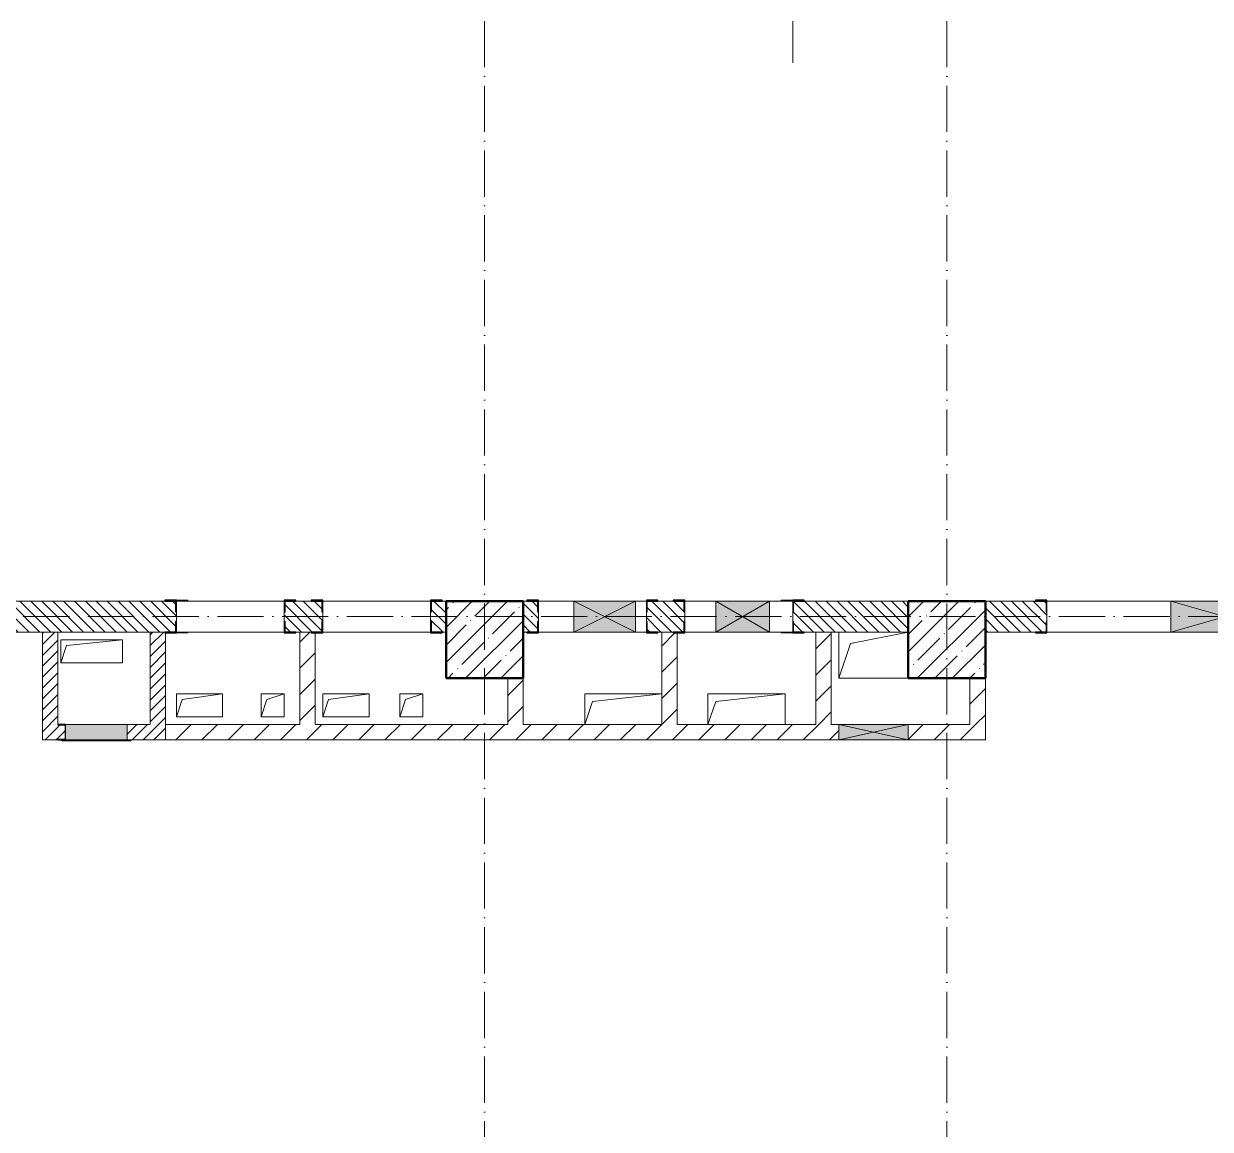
# Model space of a CAD drawing. Header units: millimetres. Extents: x -12989 to 629078, y -109036 to 555275.
# Drawn here: x 547469 to 555170, y -30762 to -23586 of the extents above; entities that cross this region are included whole.
import ezdxf

# ---------------------------------------------------------------- set-up
doc = ezdxf.new("R2010")
doc.units = ezdxf.units.MM
doc.linetypes.add('50_200_ШТРИХ_1Т_ш5_п1_п1_', pattern=[700, 500, -100, 0, -100])
for name, color, linetype, lineweight in [('A-DETL-GENF-OTLN', 7, 'Continuous', 9), ('A-FLOR-____-OTLN', 7, 'Continuous', 9), ('A-GENM-____-MCUT', 7, 'Continuous', 25), ('A-GENM-____-OTLN', 7, 'Continuous', 9), ('A-GENM-____-OTLN-1', 7, 'Continuous', 25), ('A-GLAZ-____-OTLN', 7, 'Continuous', 9), ('A-WALL-____-MCUT', 7, 'Continuous', 13), ('A-WALL-____-PATT-1', 7, 'Continuous', 9), ('A-WALL-FNSH-MCUT-1', 7, 'Continuous', 9), ('I-WALL-____-OTLN', 7, 'Continuous', 9), ('S-COLS-____-MCUT', 7, 'Continuous', 50), ('S-COLS-____-OTLN', 7, 'Continuous', 9), ('S-GRID-____-OTLN-1', 7, '50_200_ШТРИХ_1Т_ш5_п1_п1_', 9)]:
    doc.layers.add(name, color=color, linetype=linetype, lineweight=lineweight)
doc.layers.add('A-GLAZ-____-OTLN-1', color=7, linetype='Continuous', lineweight=9, true_color=0xc0c0c0)
pattern_1 = [(45, (523510.01, -90515.61), (-84.85281, 84.85281), [])]
pattern_2 = [(45, (523510.01, -90515.614), (-35.35534, 35.35534), [])]
pattern_3 = [(135, (523510.01, -90515.614), (-35.35534, -35.35534), [])]

# ---------------------------------------------------------------- blocks, each defined once
blk = doc.blocks.new('BSC_Колонна _Прямоугольная - 500х500-V13-АР1_План отверстий 3 этажа в осях 1-64_Ю-ЯЯ')
at = {"layer": 'S-COLS-____-OTLN'}
h = blk.add_hatch(dxfattribs=at)
h.set_pattern_fill('FP_20', color=256, style=0, pattern_type=2)
h.set_pattern_definition([(45, (-26950, -62931.04), (-114.04925, 114.04925), []), (45, (-26835.95, -62931.04), (-114.04925, 114.04925), [201.613, -40.323, 3.353, -36.97])])
h.paths.add_polyline_path([(-250, -250), (250, -250), (250, 250), (-250, 250)], flags=0)
at = {"layer": 'S-COLS-____-MCUT'}
for p, q in [((250, 250), (-250, 250)), ((-250, 250), (-250, -250)), ((250, -250), (250, 250)), ((-250, -250), (250, -250))]:
    blk.add_line(p, q, dxfattribs=at)
blk = doc.blocks.new('BSC_Колонна _Прямоугольная - 500х500-V49-АР1_План отверстий 3 этажа в осях 1-64_Ю-ЯЯ')
at = {"layer": 'S-COLS-____-OTLN'}
h = blk.add_hatch(dxfattribs=at)
h.set_pattern_fill('FP_57', color=256, style=0, pattern_type=2)
h.set_pattern_definition([(45, (-29950, -62931.04), (-114.04925, 114.04925), []), (45, (-29835.95, -62931.04), (-114.04925, 114.04925), [201.613, -40.323, 3.353, -36.97])])
h.paths.add_polyline_path([(-250, -250), (250, -250), (250, 250), (-250, 250)], flags=0)
at = {"layer": 'S-COLS-____-MCUT'}
for p, q in [((250, 250), (-250, 250)), ((-250, 250), (-250, -250)), ((250, -250), (250, 250)), ((-250, -250), (250, -250))]:
    blk.add_line(p, q, dxfattribs=at)
blk = doc.blocks.new('Фахверк_СКБ_Уголок - 200_3960-28268576-АР1_План отверстий 3 этажа в осях 1-64_Ю-ЯЯ')
at = {"layer": 'A-GENM-____-MCUT'}
for p, q in [((200, 156), (125, 156)), ((125, 156), (125, 81)), ((200, 150), (200, 156)), ((125, 81), (131, 81)), ((131, 81), (131, 150)), ((131, 150), (200, 150)), ((131, 19), (125, 19)), ((125, 19), (125, -56)), ((131, -50), (131, 19)), ((125, -56), (200, -56)), ((200, -50), (131, -50)), ((200, -56), (200, -50))]:
    blk.add_line(p, q, dxfattribs=at)
blk = doc.blocks.new('154_Стойка_СКБ_Уголок - СМ-2180_200-28268025-АР1_План отверстий 3 этажа в осях 1-64_Ю-ЯЯ')
at = {"layer": 'A-GENM-____-MCUT'}
for p, q in [((125, 156), (125, 81)), ((200, 156), (125, 156)), ((200, 150), (200, 156)), ((125, 81), (131, 81)), ((131, 81), (131, 150)), ((131, 150), (200, 150)), ((131, 19), (125, 19)), ((125, 19), (125, -56)), ((131, -50), (131, 19)), ((125, -56), (200, -56)), ((200, -50), (131, -50)), ((200, -56), (200, -50))]:
    blk.add_line(p, q, dxfattribs=at)
blk = doc.blocks.new('Фахверк_СКБ_Уголок - 200_3960_зеркало-28268689-АР1_План отверстий 3 этажа в осях 1-64_Ю-ЯЯ')
at = {"layer": 'A-GENM-____-MCUT'}
for p, q in [((200, 156), (125, 156)), ((125, 156), (125, 81)), ((200, 150), (200, 156)), ((125, 81), (131, 81)), ((131, 81), (131, 150)), ((131, 150), (200, 150)), ((131, 19), (125, 19)), ((125, 19), (125, -56)), ((131, -50), (131, 19)), ((125, -56), (200, -56)), ((200, -50), (131, -50)), ((200, -56), (200, -50))]:
    blk.add_line(p, q, dxfattribs=at)
blk = doc.blocks.new('Стойка_Влож_Уголок_Опорный - Уголок-28213941-АР1_План отверстий 3 этажа в осях 1-64_Ю-ЯЯ')
at = {"layer": 'A-GENM-____-OTLN'}
for p, q in [((-212, -6), (-212, 0)), ((0, 0), (0, -6)), ((-212, -75), (-212, -6)), ((-212, -6), (-206, -6)), ((-212, -75), (-206, -75)), ((-6, -6), (0, -6)), ((-6, -75), (0, -75)), ((0, -6), (0, -75))]:
    blk.add_line(p, q, dxfattribs=at)
blk = doc.blocks.new('AR_Отверстие Ниша - Лючок-32405342-АР1_План отверстий 3 этажа в осях 1-64_Ю-ЯЯ')
at = {"layer": 'A-GLAZ-____-OTLN'}
blk.add_hatch(color=256, dxfattribs=at).paths.add_polyline_path([(-200, 50), (-200, -50), (200, -50), (200, 50)], flags=0)
for p, q in [((-200, 50), (200, 50)), ((-200, -50), (-200, 50)), ((200, -50), (-200, -50))]:
    blk.add_line(p, q, dxfattribs=at)
blk = doc.blocks.new('Л_Общий_Лючок - Лючок-29759355-АР1_План отверстий 3 этажа в осях 1-64_Ю-ЯЯ')
at = {"layer": 'A-GLAZ-____-OTLN-1'}
blk.add_hatch(color=256, dxfattribs=at).paths.add_polyline_path([(-3, -6), (424, -6), (424, 0), (-24, 0), (-24, -6)], flags=0)
at = {"layer": 'A-GLAZ-____-OTLN'}
for p, q in [((-24, 0), (-24, -6)), ((424, 0), (424, -6)), ((-24, -6), (424, -6))]:
    blk.add_line(p, q, dxfattribs=at)
blk = doc.blocks.new('154_Фахверк_СКБ_Швеллер - Тип_100_3960_зеркало-29769493-АР1_План отверстий 3 этажа в осях 1-64_Ю-ЯЯ')
at = {"layer": 'A-GENM-____-MCUT'}
for p, q in [((175, 50), (125, 50)), ((125, 50), (125, -50)), ((128, 47), (175, 47)), ((128, -47), (128, 47)), ((175, 47), (175, 50)), ((125, -50), (175, -50)), ((175, -47), (128, -47)), ((175, -50), (175, -47))]:
    blk.add_line(p, q, dxfattribs=at)
blk = doc.blocks.new('AR_Отверстие прямоугольное _в плите_ - AR_Отверстие прямоугольное _в плите_-30229432-АР1_План отверстий 3 этажа в осях 1-64_Ю-ЯЯ')
at = {"layer": 'A-GENM-____-OTLN'}
for p, q in [((250, 100), (-250, 100)), ((-250, 100), (-250, -100)), ((-200, 50), (250, 100)), ((-250, -100), (-200, 50))]:
    blk.add_line(p, q, dxfattribs=at)
blk = doc.blocks.new('AR_Отверстие прямоугольное _в плите_ - AR_Отверстие прямоугольное _в плите_-V165-АР1_План отверстий 3 этажа в осях 1-64_Ю-ЯЯ')
at = {"layer": 'A-GENM-____-OTLN'}
for p, q in [((250, 100), (-250, 100)), ((-250, 100), (-250, -100)), ((-200, 50), (250, 100)), ((250, -100), (250, 100)), ((-250, -100), (-200, 50))]:
    blk.add_line(p, q, dxfattribs=at)
blk = doc.blocks.new('AR_Отверстие прямоугольное _в плите_ - AR_Отверстие прямоугольное _в плите_-30229441-АР1_План отверстий 3 этажа в осях 1-64_Ю-ЯЯ')
at = {"layer": 'A-GENM-____-OTLN'}
for p, q in [((150, 75), (-150, 75)), ((-150, 75), (-150, -75)), ((-150, -75), (-112.5, 37.5)), ((-112.5, 37.5), (150, 75)), ((150, -75), (150, 75)), ((-150, -75), (150, -75))]:
    blk.add_line(p, q, dxfattribs=at)
blk = doc.blocks.new('AR_Отверстие прямоугольное _в плите_ - AR_Отверстие прямоугольное _в плите_-30423627-АР1_План отверстий 3 этажа в осях 1-64_Ю-ЯЯ')
at = {"layer": 'A-GENM-____-OTLN'}
for p, q in [((75, 75), (-75, 75)), ((-75, 75), (-75, -75)), ((-75, -75), (-37.5, 37.5)), ((-37.5, 37.5), (75, 75)), ((75, -75), (75, 75)), ((-75, -75), (75, -75))]:
    blk.add_line(p, q, dxfattribs=at)
blk = doc.blocks.new('AR_Отверстие прямоугольное _в плите_ - AR_Отверстие прямоугольное _в плите_-V167-АР1_План отверстий 3 этажа в осях 1-64_Ю-ЯЯ')
at = {"layer": 'A-GENM-____-OTLN'}
for p, q in [((200, 75), (-200, 75)), ((-200, 75), (-200, -75)), ((-200, -75), (-162.5, 37.5)), ((-162.5, 37.5), (200, 75)), ((200, -75), (200, 75)), ((-200, -75), (200, -75))]:
    blk.add_line(p, q, dxfattribs=at)
blk = doc.blocks.new('AR_Отверстие прямоугольное _в плите_ - AR_Отверстие прямоугольное _в плите_-30552670-АР1_План отверстий 3 этажа в осях 1-64_Ю-ЯЯ')
at = {"layer": 'A-GENM-____-OTLN'}
for p, q in [((-225, 150), (-225, -150)), ((-150, 75), (224.8, 150)), ((-225, -150), (-150, 75)), ((-225, -150), (224.8, -150))]:
    blk.add_line(p, q, dxfattribs=at)
blk = doc.blocks.new('AR_Отверстие прямоугольное _в стене_ - AR_Отверстие прямоугольное _в стене__ЭОМ-36421602-АР1_План отверстий 3 этажа в осях 1-64_Ю-ЯЯ')
at = {"layer": 'A-GLAZ-____-OTLN'}
blk.add_hatch(color=256, dxfattribs=at).paths.add_polyline_path([(200, -100), (200, 100), (-200, 100), (-200, -100)], flags=0)
at = {"layer": 'A-DETL-GENF-OTLN'}
for p, q in [((-200, -100), (-200, 100)), ((-200, 100), (200, 100)), ((200, 100), (-200, -100)), ((-200, 100), (200, -100)), ((200, 100), (-200, 100)), ((-200, 100), (-200, -100)), ((200, 100), (200, -100)), ((200, -100), (200, 100)), ((200, -100), (-200, -100)), ((-200, -100), (200, -100))]:
    blk.add_line(p, q, dxfattribs=at)
blk = doc.blocks.new('AR_Отверстие прямоугольное _в стене_ - AR_Отверстие прямоугольное _в стене__ЭОМ-36921298-АР1_План отверстий 3 этажа в осях 1-64_Ю-ЯЯ')
at = {"layer": 'A-GLAZ-____-OTLN'}
blk.add_hatch(color=256, dxfattribs=at).paths.add_polyline_path([(175, -100), (175, 100), (-175, 100), (-175, -100)], flags=0)
at = {"layer": 'A-DETL-GENF-OTLN'}
for p, q in [((-175, -100), (-175, 100)), ((-175, 100), (175, 100)), ((175, 100), (-175, -100)), ((-175, 100), (175, -100)), ((175, 100), (-175, 100)), ((-175, 100), (-175, -100)), ((175, 100), (175, -100)), ((175, -100), (175, 100)), ((175, -100), (-175, -100)), ((-175, -100), (175, -100))]:
    blk.add_line(p, q, dxfattribs=at)
blk = doc.blocks.new('AR_Отверстие прямоугольное _в стене_ - AR_Отверстие прямоугольное _в стене__ОВ-36917871-АР1_План отверстий 3 этажа в осях 1-64_Ю-ЯЯ')
at = {"layer": 'A-GLAZ-____-OTLN'}
blk.add_hatch(color=256, dxfattribs=at).paths.add_polyline_path([(350, -100), (350, 100), (-350, 100), (-350, -100)], flags=0)
at = {"layer": 'A-DETL-GENF-OTLN'}
for p, q in [((-350, -100), (-350, 100)), ((-350, 100), (350, 100)), ((350, 100), (-350, -100)), ((-350, 100), (350, -100)), ((350, 100), (-350, 100)), ((-350, 100), (-350, -100)), ((350, 100), (350, -100)), ((350, -100), (350, 100)), ((350, -100), (-350, -100)), ((-350, -100), (350, -100))]:
    blk.add_line(p, q, dxfattribs=at)
blk = doc.blocks.new('AR_Отверстие прямоугольное _в стене__БезПР - AR_Отверстие прямоугольное _в стене__БезПР-36898991-АР1_План отверстий 3 этажа в осях 1-64_Ю-ЯЯ')
at = {"layer": 'A-GLAZ-____-OTLN'}
blk.add_hatch(color=256, dxfattribs=at).paths.add_polyline_path([(-225, 50), (-225, -50), (225, -50), (225, 50)], flags=0)
at = {"layer": 'A-DETL-GENF-OTLN'}
for p, q in [((-225, -50), (-225, 50)), ((-225, 50), (225, 50)), ((225, 50), (-225, -50)), ((-225, 50), (225, -50)), ((225, 50), (-225, 50)), ((-225, 50), (-225, -50)), ((225, 50), (225, -50)), ((225, -50), (225, 50)), ((225, -50), (-225, -50)), ((-225, -50), (225, -50))]:
    blk.add_line(p, q, dxfattribs=at)
at = {"layer": 'A-GLAZ-____-OTLN'}
blk.add_line((225, 50), (-225, 50), dxfattribs=at)
blk = doc.blocks.new('3эт')
at = {"layer": 'S-GRID-____-OTLN-1', "color": 251, "ltscale": 0.6, "true_color": 0x636466}
for p, q in [((310720.7, 4029.4), (310720.7, -33971.9)), ((312720.7, 4029.4), (312720.7, -20188)), ((313720.7, 4029.4), (313720.7, -33971.9)), ((387845.1, -23782.4), (279101.9, -23782.4))]:
    blk.add_line(p, q, dxfattribs=at)

msp = doc.modelspace()

# ---------------------------------------------------------------- hatches: boundary and pattern name
at = {"layer": 'A-WALL-____-PATT-1'}
h = msp.add_hatch(dxfattribs=at)
h.set_pattern_fill('FP_9', color=256, style=0, pattern_type=2)
h.set_pattern_definition(pattern_3)
h.paths.add_polyline_path([(550116.0077, -27534.5723), (550210.0077, -27534.5723), (550210.0077, -27334.5723), (550116.0077, -27334.5723), (550116.0077, -27403.5723), (550110.0077, -27403.5723), (550110.0077, -27465.5723), (550116.0077, -27465.5723)], flags=0)
h.paths.add_polyline_path([(547010.0077, -27534.5723), (547010.0077, -27334.5723), (544710.0077, -27334.5723), (544710.0077, -27534.5723), (546560.0077, -27534.5723)], flags=0)
h.paths.add_polyline_path([(547210.0077, -27534.5723), (548454.0077, -27534.5723), (548454.0077, -27465.5723), (548460.0077, -27465.5723), (548460.0077, -27403.5723), (548454.0077, -27403.5723), (548454.0077, -27334.5723), (547210.0077, -27334.5723), (547210.0077, -27403.5378)], flags=0)
h.paths.add_polyline_path([(549404.0077, -27534.5723), (549404.0077, -27465.5723), (549410.0077, -27465.5723), (549410.0077, -27403.5723), (549404.0077, -27403.5723), (549404.0077, -27334.5723), (549166.0077, -27334.5723), (549166.0077, -27403.5723), (549160.0077, -27403.5723), (549160.0077, -27465.5723), (549166.0077, -27465.5723), (549166.0077, -27534.5723), (549360.0077, -27534.5723)], flags=0)
h = msp.add_hatch(dxfattribs=at)
h.set_pattern_fill('FP_9', color=256, style=0, pattern_type=2)
h.set_pattern_definition(pattern_3)
h.paths.add_polyline_path([(552710.0077, -27534.5723), (553210.0077, -27534.5723), (553210.0077, -27334.5723), (552466.0077, -27334.5723), (552466.0077, -27403.5723), (552460.0077, -27403.5723), (552460.0077, -27465.5723), (552466.0077, -27465.5723), (552466.0077, -27534.5723), (552610.0077, -27534.5723)], flags=0)
h.paths.add_polyline_path([(551516.0077, -27534.5723), (551754.0077, -27534.5723), (551754.0077, -27465.5723), (551760.0077, -27465.5723), (551760.0077, -27403.5723), (551754.0077, -27403.5723), (551754.0077, -27334.5723), (551516.0077, -27334.5723), (551516.0077, -27403.5723), (551510.0077, -27403.5723), (551510.0077, -27465.5723), (551516.0077, -27465.5723)], flags=0)
h.paths.add_polyline_path([(550710.0077, -27534.5723), (550804.0077, -27534.5723), (550804.0077, -27465.5723), (550810.0077, -27465.5723), (550810.0077, -27403.5723), (550804.0077, -27403.5723), (550804.0077, -27334.5723), (550710.0077, -27334.5723), (550710.0077, -27428.5723)], flags=0)
h = msp.add_hatch(dxfattribs=at)
h.set_pattern_fill('FP_9', color=256, style=0, pattern_type=2)
h.set_pattern_definition(pattern_3)
h.paths.add_polyline_path([(559210.0077, -27534.5723), (559210.0077, -27334.5723), (556960.0077, -27334.5723), (556960.0077, -27534.5723), (558845.2675, -27534.5723)], flags=0)
h.paths.add_polyline_path([(555816.0077, -27534.5723), (556260.0077, -27534.5723), (556260.0077, -27334.5723), (555816.0077, -27334.5723), (555816.0077, -27403.5723), (555810.0077, -27403.5723), (555810.0077, -27465.5723), (555816.0077, -27465.5723), (555816.0077, -27494.5723)], flags=0)
h.paths.add_polyline_path([(554035.0077, -27534.5723), (554104.0077, -27534.5723), (554104.0077, -27465.5723), (554110.0077, -27465.5723), (554110.0077, -27403.5723), (554104.0077, -27403.5723), (554104.0077, -27334.5723), (553710.0077, -27334.5723), (553710.0077, -27534.5723)], flags=0)
h = msp.add_hatch(dxfattribs=at)
h.set_pattern_fill('FP_8', color=256, style=0, pattern_type=2)
h.set_pattern_definition(pattern_2)
h.paths.add_polyline_path([(547690.0077, -28234.5723), (547690.0077, -27534.5723), (547590.0077, -27534.5723), (547590.0077, -28234.5723)], flags=0)
h = msp.add_hatch(dxfattribs=at)
h.set_pattern_fill('FP_8', color=256, style=0, pattern_type=2)
h.set_pattern_definition(pattern_2)
h.paths.add_polyline_path([(548390.0077, -28134.5723), (548390.0077, -27540.5723), (548385.0077, -27540.5723), (548385.0077, -27534.5723), (548290.0077, -27534.5723), (548290.0077, -28134.5723), (548385.0077, -28134.5723)], flags=0)
h = msp.add_hatch(dxfattribs=at)
h.set_pattern_fill('FP_7', color=256, style=0, pattern_type=2)
h.set_pattern_definition(pattern_1)
h.paths.add_polyline_path([(549360.0077, -28134.5723), (549360.0077, -27540.5723), (549335.0077, -27540.5723), (549335.0077, -27534.5723), (549260.0077, -27534.5723), (549260.0077, -28134.5723), (549335.0077, -28134.5723)], flags=0)
h = msp.add_hatch(dxfattribs=at)
h.set_pattern_fill('FP_7', color=256, style=0, pattern_type=2)
h.set_pattern_definition(pattern_1)
h.paths.add_polyline_path([(551710.0077, -28134.5723), (551710.0077, -27540.5723), (551685.0077, -27540.5723), (551685.0077, -27534.5723), (551610.0077, -27534.5723), (551610.0077, -28134.5723), (551685.0077, -28134.5723)], flags=0)
h = msp.add_hatch(dxfattribs=at)
h.set_pattern_fill('FP_7', color=256, style=0, pattern_type=2)
h.set_pattern_definition(pattern_1)
h.paths.add_polyline_path([(552710.0077, -28134.5723), (552710.0077, -27534.5723), (552610.0077, -27534.5723), (552610.0077, -28134.5723)], flags=0)
h = msp.add_hatch(dxfattribs=at)
h.set_pattern_fill('FP_7', color=256, style=0, pattern_type=2)
h.set_pattern_definition(pattern_1)
h.paths.add_polyline_path([(550710.0077, -28134.5723), (550710.0077, -27834.5723), (550610.0077, -27834.5723), (550610.0077, -28134.5723)], flags=0)
h = msp.add_hatch(dxfattribs=at)
h.set_pattern_fill('FP_7', color=256, style=0, pattern_type=2)
h.set_pattern_definition(pattern_1)
h.paths.add_polyline_path([(553710.0077, -28134.5723), (553710.0077, -27834.5723), (553610.0077, -27834.5723), (553610.0077, -28134.5723)], flags=0)
h = msp.add_hatch(dxfattribs=at)
h.set_pattern_fill('FP_8', color=256, style=0, pattern_type=2)
h.set_pattern_definition(pattern_2)
h.paths.add_polyline_path([(548140.0077, -28234.5723), (548390.0077, -28234.5723), (548390.0077, -28134.5723), (548140.0077, -28134.5723), (548140.0077, -28159.5723)], flags=0)
h.paths.add_polyline_path([(547708.0077, -28231.5723), (547737.0077, -28231.5723), (547737.0077, -28137.5723), (547690.0077, -28137.5723), (547690.0077, -28231.5723)], flags=0)
h = msp.add_hatch(dxfattribs=at)
h.set_pattern_fill('FP_7', color=256, style=0, pattern_type=2)
h.set_pattern_definition(pattern_1)
h.paths.add_polyline_path([(553710.0077, -28234.5723), (553710.0077, -28134.5723), (553210.0077, -28134.5723), (553210.0077, -28234.5723), (553542.8746, -28234.5723)], flags=0)
h.paths.add_polyline_path([(552760.0077, -28234.5723), (552760.0077, -28134.5723), (548390.0077, -28134.5723), (548390.0077, -28234.5723), (551775.4103, -28234.5723)], flags=0)

# ---------------------------------------------------------------- linework, layer by layer
at = {"layer": 'A-FLOR-____-OTLN'}
for p, q in [((552760.2159, -27834.5723), (552760.2159, -27534.5723)), ((547710.0077, -27584.5723), (548110.0077, -27584.5723)), ((547710.0077, -27734.5723), (547710.0077, -27584.5723)), ((548110.0077, -27584.5723), (548110.0077, -27734.5723)), ((548110.0077, -27734.5723), (547710.0077, -27734.5723)), ((553210.0077, -27834.5723), (552760.2159, -27834.5723)), ((548460.0077, -27934.5723), (548760.0077, -27934.5723)), ((548460.0077, -28084.5723), (548460.0077, -27934.5723)), ((548760.0077, -27934.5723), (548760.0077, -28084.5723)), ((549010.0077, -27934.5723), (549160.0077, -27934.5723)), ((549010.0077, -28084.5723), (549010.0077, -27934.5723)), ((549160.0077, -27934.5723), (549160.0077, -28084.5723)), ((549410.0077, -27934.5723), (549710.0077, -27934.5723)), ((549410.0077, -28084.5723), (549410.0077, -27934.5723)), ((549710.0077, -27934.5723), (549710.0077, -28084.5723)), ((549910.0077, -27934.5723), (550060.0077, -27934.5723)), ((549910.0077, -28084.5723), (549910.0077, -27934.5723)), ((550060.0077, -27934.5723), (550060.0077, -28084.5723)), ((551110.0077, -27934.5723), (551610.0077, -27934.5723)), ((551110.0077, -28134.5723), (551110.0077, -27934.5723)), ((551910.0077, -27934.5723), (552410.0077, -27934.5723)), ((551910.0077, -28134.5723), (551910.0077, -27934.5723)), ((552410.0077, -27934.5723), (552410.0077, -28134.5723)), ((548760.0077, -28084.5723), (548460.0077, -28084.5723)), ((549160.0077, -28084.5723), (549010.0077, -28084.5723)), ((549710.0077, -28084.5723), (549410.0077, -28084.5723)), ((550060.0077, -28084.5723), (549910.0077, -28084.5723))]:
    msp.add_line(p, q, dxfattribs=at)
at = {"layer": 'A-WALL-____-MCUT'}
for p, q in [((548385.0077, -27334.5723), (547210.0077, -27334.5723)), ((549335.0077, -27334.5723), (549235.0077, -27334.5723)), ((550210.0077, -27334.5723), (550185.0077, -27334.5723)), ((550735.0077, -27334.5723), (550710.0077, -27334.5723)), ((551685.0077, -27334.5723), (551585.0077, -27334.5723)), ((553210.0077, -27334.5723), (552535.0077, -27334.5723)), ((554035.0077, -27334.5723), (553710.0077, -27334.5723)), ((548460.0077, -27465.5723), (548460.0077, -27403.5723)), ((549160.0077, -27403.5723), (549160.0077, -27465.5723)), ((549410.0077, -27465.5723), (549410.0077, -27403.5723)), ((550110.0077, -27403.5723), (550110.0077, -27465.5723)), ((550810.0077, -27465.5723), (550810.0077, -27403.5723)), ((551510.0077, -27403.5723), (551510.0077, -27465.5723)), ((551760.0077, -27465.5723), (551760.0077, -27403.5723)), ((552460.0077, -27403.5723), (552460.0077, -27465.5723)), ((554110.0077, -27465.5723), (554110.0077, -27403.5723)), ((547210.0077, -27534.5723), (548385.0077, -27534.5723)), ((549335.0077, -27534.5723), (549235.0077, -27534.5723)), ((550185.0077, -27534.5723), (550210.0077, -27534.5723)), ((550710.0077, -27534.5723), (550735.0077, -27534.5723)), ((551685.0077, -27534.5723), (551585.0077, -27534.5723)), ((552535.0077, -27534.5723), (553210.0077, -27534.5723)), ((553710.0077, -27534.5723), (554035.0077, -27534.5723))]:
    msp.add_line(p, q, dxfattribs=at)
at = {"layer": 'A-WALL-FNSH-MCUT-1'}
for p, q in [((547590.0077, -27534.5723), (547590.0077, -28234.5723)), ((547690.0077, -28134.5723), (547690.0077, -27534.5723)), ((548290.0077, -27534.5723), (548290.0077, -28134.5723)), ((548390.0077, -28234.5723), (548390.0077, -27540.5723)), ((549260.0077, -27534.5723), (549260.0077, -28134.5723)), ((549360.0077, -28134.5723), (549360.0077, -27540.5723)), ((551610.0077, -27534.5723), (551610.0077, -28134.5723)), ((551710.0077, -28134.5723), (551710.0077, -27540.5723)), ((552610.0077, -27534.5723), (552610.0077, -28134.5723)), ((552710.0077, -28134.5723), (552710.0077, -27534.5723)), ((550610.0077, -27834.5723), (550610.0077, -28134.5723)), ((550710.0077, -28134.5723), (550710.0077, -27834.5723)), ((553610.0077, -27834.5723), (553610.0077, -28134.5723)), ((553710.0077, -28234.5723), (553710.0077, -27834.5723)), ((548290.0077, -28134.5723), (548140.0077, -28134.5723)), ((549260.0077, -28134.5723), (548390.0077, -28134.5723)), ((550610.0077, -28134.5723), (549360.0077, -28134.5723)), ((551610.0077, -28134.5723), (550710.0077, -28134.5723)), ((552610.0077, -28134.5723), (551710.0077, -28134.5723)), ((552760.0077, -28134.5723), (552710.0077, -28134.5723)), ((553610.0077, -28134.5723), (553210.0077, -28134.5723)), ((547590.0077, -28234.5723), (547690.0077, -28234.5723)), ((548140.0077, -28234.5723), (552760.0077, -28234.5723)), ((553210.0077, -28234.5723), (553710.0077, -28234.5723))]:
    msp.add_line(p, q, dxfattribs=at)
at = {"layer": 'I-WALL-____-OTLN'}
for p, q in [((548460.0077, -27334.5723), (549160.0077, -27334.5723)), ((549410.0077, -27334.5723), (550110.0077, -27334.5723)), ((550810.0077, -27334.5723), (551040.0077, -27334.5723)), ((551440.0077, -27334.5723), (551510.0077, -27334.5723)), ((551760.0077, -27334.5723), (551960.0077, -27334.5723)), ((552310.0077, -27334.5723), (552460.0077, -27334.5723)), ((554110.0077, -27334.5723), (554915.0077, -27334.5723)), ((549160.0077, -27534.5723), (548460.0077, -27534.5723)), ((550110.0077, -27534.5723), (549410.0077, -27534.5723)), ((551040.0077, -27534.5723), (550810.0077, -27534.5723)), ((551510.0077, -27534.5723), (551440.0077, -27534.5723)), ((551960.0077, -27534.5723), (551760.0077, -27534.5723)), ((552460.0077, -27534.5723), (552310.0077, -27534.5723)), ((554915.0077, -27534.5723), (554110.0077, -27534.5723))]:
    msp.add_line(p, q, dxfattribs=at)

# ---------------------------------------------------------------- block references
msp.add_blockref('3эт', (239739.3002, -3652.1582))
at = {"layer": 'A-GENM-____-OTLN'}
for p, rotation in [((548460.0077, -27328.5723), 89.99999999999955), ((552460.0077, -27540.5723), 269.9999999999995)]:
    msp.add_blockref('Стойка_Влож_Уголок_Опорный - Уголок-28213941-АР1_План отверстий 3 этажа в осях 1-64_Ю-ЯЯ', p, dxfattribs=dict(at, rotation=rotation))
for name, p in [('AR_Отверстие прямоугольное _в плите_ - AR_Отверстие прямоугольное _в плите_-30552670-АР1_План отверстий 3 этажа в осях 1-64_Ю-ЯЯ', (552985.2159, -27684.5723)), ('AR_Отверстие прямоугольное _в плите_ - AR_Отверстие прямоугольное _в плите_-V167-АР1_План отверстий 3 этажа в осях 1-64_Ю-ЯЯ', (547910.0077, -27659.5723)), ('AR_Отверстие прямоугольное _в плите_ - AR_Отверстие прямоугольное _в плите_-30229441-АР1_План отверстий 3 этажа в осях 1-64_Ю-ЯЯ', (548610.0077, -28009.5723)), ('AR_Отверстие прямоугольное _в плите_ - AR_Отверстие прямоугольное _в плите_-30423627-АР1_План отверстий 3 этажа в осях 1-64_Ю-ЯЯ', (549085.0077, -28009.5723)), ('AR_Отверстие прямоугольное _в плите_ - AR_Отверстие прямоугольное _в плите_-30229441-АР1_План отверстий 3 этажа в осях 1-64_Ю-ЯЯ', (549560.0077, -28009.5723)), ('AR_Отверстие прямоугольное _в плите_ - AR_Отверстие прямоугольное _в плите_-30423627-АР1_План отверстий 3 этажа в осях 1-64_Ю-ЯЯ', (549985.0077, -28009.5723)), ('AR_Отверстие прямоугольное _в плите_ - AR_Отверстие прямоугольное _в плите_-30229432-АР1_План отверстий 3 этажа в осях 1-64_Ю-ЯЯ', (551360.0077, -28034.5723)), ('AR_Отверстие прямоугольное _в плите_ - AR_Отверстие прямоугольное _в плите_-V165-АР1_План отверстий 3 этажа в осях 1-64_Ю-ЯЯ', (552160.0077, -28034.5723))]:
    msp.add_blockref(name, p, dxfattribs=at)
at = {"layer": 'A-GENM-____-OTLN-1', "rotation": 180}
for name, p in [('154_Стойка_СКБ_Уголок - СМ-2180_200-28268025-АР1_План отверстий 3 этажа в осях 1-64_Ю-ЯЯ', (548585.0077, -27384.5723)), ('Фахверк_СКБ_Уголок - 200_3960-28268576-АР1_План отверстий 3 этажа в осях 1-64_Ю-ЯЯ', (549535.0077, -27384.5723)), ('Фахверк_СКБ_Уголок - 200_3960_зеркало-28268689-АР1_План отверстий 3 этажа в осях 1-64_Ю-ЯЯ', (550935.0077, -27384.5723)), ('Фахверк_СКБ_Уголок - 200_3960_зеркало-28268689-АР1_План отверстий 3 этажа в осях 1-64_Ю-ЯЯ', (551885.0077, -27384.5723)), ('Фахверк_СКБ_Уголок - 200_3960-28268576-АР1_План отверстий 3 этажа в осях 1-64_Ю-ЯЯ', (554235.0077, -27384.5723)), ('154_Фахверк_СКБ_Швеллер - Тип_100_3960_зеркало-29769493-АР1_План отверстий 3 этажа в осях 1-64_Ю-ЯЯ', (547865.0077, -28184.5723))]:
    msp.add_blockref(name, p, dxfattribs=at)
at = {"layer": 'A-GENM-____-OTLN-1'}
for name, p in [('Фахверк_СКБ_Уголок - 200_3960_зеркало-28268689-АР1_План отверстий 3 этажа в осях 1-64_Ю-ЯЯ', (549035.0077, -27484.5723)), ('Фахверк_СКБ_Уголок - 200_3960_зеркало-28268689-АР1_План отверстий 3 этажа в осях 1-64_Ю-ЯЯ', (549985.0077, -27484.5723)), ('Фахверк_СКБ_Уголок - 200_3960-28268576-АР1_План отверстий 3 этажа в осях 1-64_Ю-ЯЯ', (551385.0077, -27484.5723)), ('154_Стойка_СКБ_Уголок - СМ-2180_200-28268025-АР1_План отверстий 3 этажа в осях 1-64_Ю-ЯЯ', (552335.0077, -27484.5723))]:
    msp.add_blockref(name, p, dxfattribs=at)
at = {"layer": 'A-GLAZ-____-OTLN'}
for name, p in [('AR_Отверстие прямоугольное _в стене_ - AR_Отверстие прямоугольное _в стене__ЭОМ-36421602-АР1_План отверстий 3 этажа в осях 1-64_Ю-ЯЯ', (551240.0077, -27434.5723)), ('AR_Отверстие прямоугольное _в стене_ - AR_Отверстие прямоугольное _в стене__ЭОМ-36921298-АР1_План отверстий 3 этажа в осях 1-64_Ю-ЯЯ', (552135.0077, -27434.5723)), ('AR_Отверстие прямоугольное _в стене_ - AR_Отверстие прямоугольное _в стене__ОВ-36917871-АР1_План отверстий 3 этажа в осях 1-64_Ю-ЯЯ', (555265.0077, -27434.5723)), ('Л_Общий_Лючок - Лючок-29759355-АР1_План отверстий 3 этажа в осях 1-64_Ю-ЯЯ', (547740.0077, -28234.5723))]:
    msp.add_blockref(name, p, dxfattribs=at)
at = {"layer": 'A-GLAZ-____-OTLN', "rotation": 180}
for name, p in [('AR_Отверстие Ниша - Лючок-32405342-АР1_План отверстий 3 этажа в осях 1-64_Ю-ЯЯ', (547940.0077, -28184.5723)), ('AR_Отверстие прямоугольное _в стене__БезПР - AR_Отверстие прямоугольное _в стене__БезПР-36898991-АР1_План отверстий 3 этажа в осях 1-64_Ю-ЯЯ', (552985.0077, -28184.5723))]:
    msp.add_blockref(name, p, dxfattribs=at)
at = {"layer": 'S-COLS-____-OTLN'}
for name, p in [('BSC_Колонна _Прямоугольная - 500х500-V13-АР1_План отверстий 3 этажа в осях 1-64_Ю-ЯЯ', (550460.0077, -27584.5723)), ('BSC_Колонна _Прямоугольная - 500х500-V49-АР1_План отверстий 3 этажа в осях 1-64_Ю-ЯЯ', (553460.0077, -27584.5723))]:
    msp.add_blockref(name, p, dxfattribs=at)

doc.saveas('drawing.dxf')
